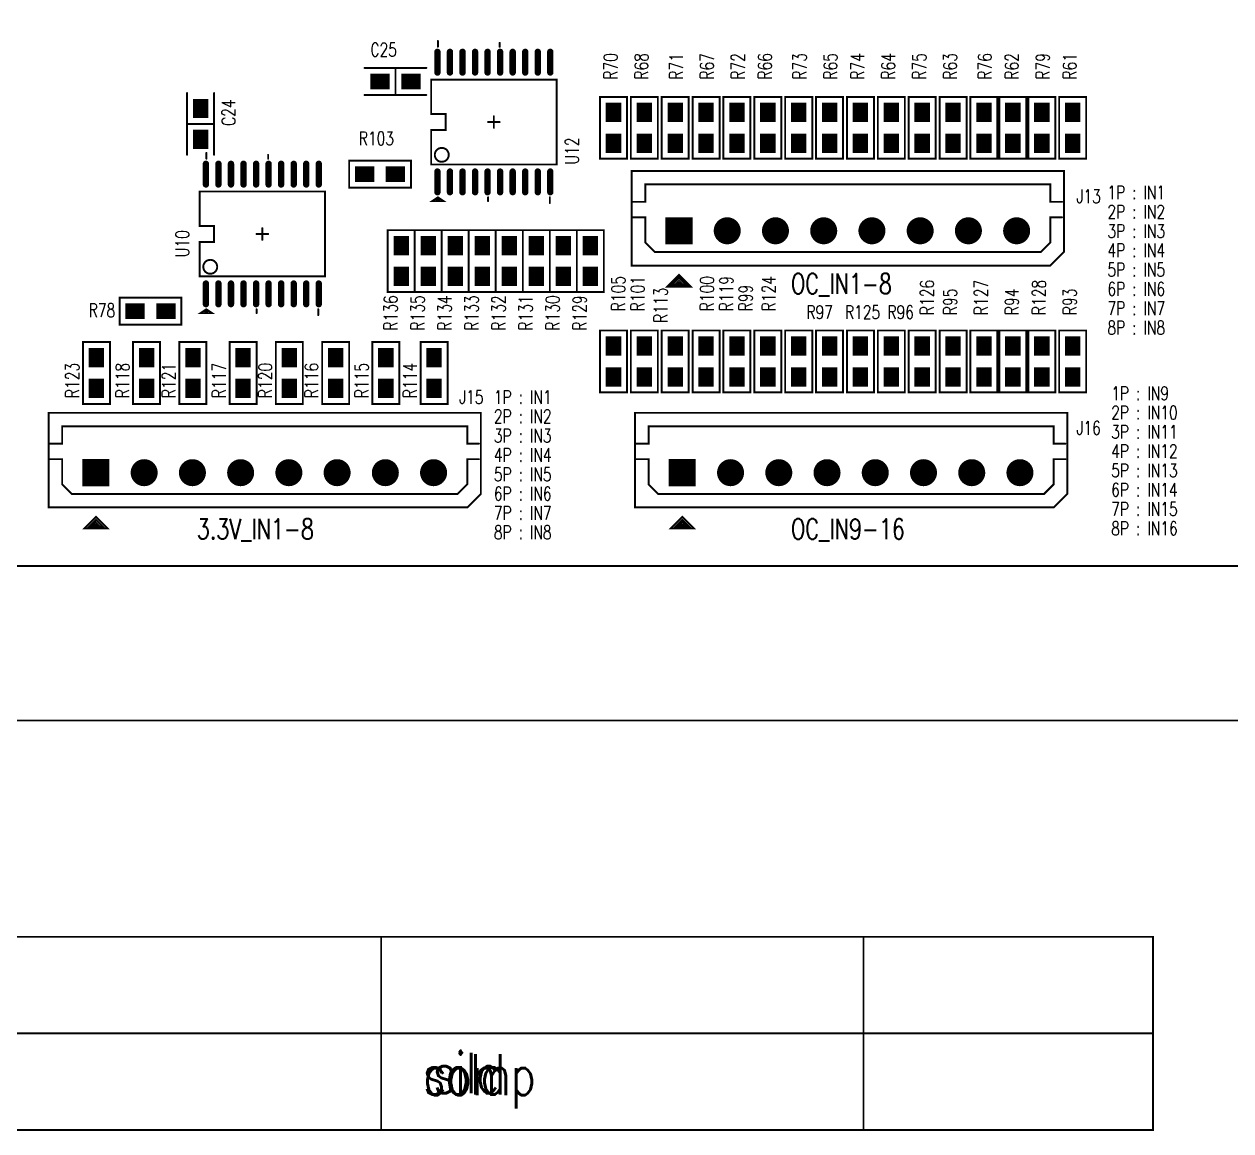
# Model space of a CAD drawing. Extents: x -22 to 239, y -29 to 162.
# Drawn here: x 41.3 to 103.8, y -29.3 to 28.1 of the extents above; entities that cross this region are included whole.
import ezdxf

# ---------------------------------------------------------------- set-up
doc = ezdxf.new("R2010")
doc.units = 0
for name, color, linetype in [('2D_LINE_00', 150, 'CONTINUOUS'), ('BOARD_OUTLINE_00', 255, 'CONTINUOUS'), ('DRIL_NPLTE_THRU_01', 5, 'CONTINUOUS'), ('DRIL_NPLTE_THRU_02', 106, 'CONTINUOUS'), ('DRIL_NPLTE_THRU_03', 96, 'CONTINUOUS'), ('DRIL_NPLTE_THRU_04', 34, 'CONTINUOUS'), ('DRIL_PLTE_THRU_01', 5, 'CONTINUOUS'), ('DRIL_PLTE_THRU_02', 106, 'CONTINUOUS'), ('DRIL_PLTE_THRU_03', 96, 'CONTINUOUS'), ('DRIL_PLTE_THRU_04', 34, 'CONTINUOUS'), ('DRIL_SYMBOL', 255, 'CONTINUOUS'), ('PADS_BOT', 43, 'CONTINUOUS'), ('PADS_INNER', 186, 'CONTINUOUS'), ('PADS_TOP', 186, 'CONTINUOUS'), ('PART_NAME_01', 3, 'CONTINUOUS'), ('PART_TOP_2DLINE_00', 150, 'CONTINUOUS'), ('PART_TOP_2DLINE_01', 150, 'CONTINUOUS'), ('TEXT_01', 130, 'CONTINUOUS'), ('TEXT_04', 34, 'CONTINUOUS'), ('TEXT_126', 255, 'CONTINUOUS')]:
    doc.layers.add(name, color=color, linetype=linetype)
doc.styles.add('W0$1', font='simplex', dxfattribs={"width": 0.75})
doc.styles.add('W0$15', font='simplex', dxfattribs={"width": 0.75})
doc.styles.add('W0$2', font='simplex', dxfattribs={"width": 0.75})

# ---------------------------------------------------------------- blocks, each defined once
blk = doc.blocks.new('BOARD_100')
at = {"layer": 'BOARD_OUTLINE_00', "const_width": 0.1}
blk.add_lwpolyline([(0, -1, -0.414214), (1, 0), (237, 0, -0.414214), (238, -1), (238, -149, -0.414214), (237, -150), (1, -150, -0.414214), (0, -149)], format="xyb", close=True, dxfattribs=at)
blk = doc.blocks.new('SMOOTH_0$1')
at = {"const_width": 0.05}
blk.add_lwpolyline([(-0.025, 0, 1), (0.025, 0, 1)], format="xyb", close=True, dxfattribs=at)
blk = doc.blocks.new('DRAWING_1')
at = {"layer": '2D_LINE_00', "const_width": 0.1}
blk.add_lwpolyline([(0, 0), (100, 0), (100, -10), (0, -10)], close=True, dxfattribs=at)
for points in [[(60, 0), (60, -10)], [(85, 0), (85, -10)], [(30, -5), (100, -5)]]:
    blk.add_lwpolyline(points, dxfattribs=at)
at = {"layer": '2D_LINE_00'}
for p in [(60, 0), (85, 0), (100, 0), (100, -5), (60, -10), (85, -10), (100, -10)]:
    blk.add_blockref('SMOOTH_0$1', p, dxfattribs=at)
at = {"layer": 'TEXT_01', "style": 'W0$2', "width": 0.75}
blk.add_text('comp', height=2.1, dxfattribs=at).set_placement((62.2, -8.2))
at = {"layer": 'TEXT_04', "style": 'W0$2', "width": 0.75}
blk.add_text('sold', height=2.1, dxfattribs=at).set_placement((62.182, -8.17))
at = {"layer": 'TEXT_126', "style": 'W0$2', "width": 0.75}
blk.add_text('silc', height=2.1, dxfattribs=at).set_placement((62.7, -8.1))
blk = doc.blocks.new('DRAWING_3')
at = {"layer": '2D_LINE_00', "const_width": 0.1}
blk.add_lwpolyline([(0.052, -1.226), (238.052, -1.226), (238.052, -9.226), (0.052, -9.226)], close=True, dxfattribs=at)
blk = doc.blocks.new('PART_BODY_TOP_17')
at = {"layer": 'PART_TOP_2DLINE_00', "const_width": 0.1}
for points in [[(-2.9, 3.9), (-2.9, 4.2)], [(0.3, 3.9), (0.3, 4.1)], [(-0.3, 0), (0.3, 0)], [(0, 0.3), (0, -0.3)], [(-3, -4), (-2.8, -4)], [(-0.3, -3.9), (-0.3, -4.1)], [(2.9, -3.9), (2.9, -4.2)]]:
    blk.add_lwpolyline(points, dxfattribs=at)
for points in [[(-3.25, 2.2), (-3.25, 0.4125), (-2.5, 0.4125), (-2.5, -0.4125), (-3.25, -0.4125), (-3.25, -2.2), (3.25, -2.2), (3.25, 2.2)], [(-2.9, -3.9), (-3.2, -4.1), (-2.6, -4.1)]]:
    blk.add_lwpolyline(points, close=True, dxfattribs=at)
blk.add_lwpolyline([(-3.0606, -1.7, 1), (-2.3394, -1.7, 1)], format="xyb", close=True, dxfattribs=at)
at = {"layer": 'PART_TOP_2DLINE_00'}
for p in [(-2.9, 4.2), (-2.9, 3.9), (0.3, 4.1), (0.3, 3.9), (-3.25, 2.2), (3.25, 2.2), (-3.25, 0.4125), (-2.5, 0.4125), (-0.3, 0), (0, 0.3), (0.3, 0), (-3.25, -0.4125), (-2.5, -0.4125), (0, -0.3), (-3.25, -2.2), (3.25, -2.2), (-3.2, -4.1), (-3, -4), (-2.9, -3.9), (-2.8, -4), (-2.6, -4.1), (-0.3, -3.9), (-0.3, -4.1), (2.9, -3.9), (2.9, -4.2)]:
    blk.add_blockref('SMOOTH_0$1', p, dxfattribs=at)
blk = doc.blocks.new('DRIL_HOLE_0')
blk.add_lwpolyline([(0, 0, 1), (0, 0, 1)], format="xyb", close=True)
blk = doc.blocks.new('PAD_1')
blk.add_lwpolyline([(0, 0, 1), (0, 0, 1)], format="xyb", close=True)
blk = doc.blocks.new('PAD_8')
at = {"const_width": 0.165}
blk.add_lwpolyline([(-0.535, -0.0825), (0.535, -0.0825, 1), (0.535, 0.0825), (-0.535, 0.0825, 1)], format="xyb", close=True, dxfattribs=at)
blk = doc.blocks.new('STK_TOP_42')
at = {"layer": 'DRIL_NPLTE_THRU_01'}
blk.add_blockref('DRIL_HOLE_0', (0, 0), dxfattribs=at)
at = {"layer": 'DRIL_NPLTE_THRU_02'}
blk.add_blockref('DRIL_HOLE_0', (0, 0), dxfattribs=at)
at = {"layer": 'DRIL_NPLTE_THRU_03'}
blk.add_blockref('DRIL_HOLE_0', (0, 0), dxfattribs=at)
at = {"layer": 'DRIL_NPLTE_THRU_04'}
blk.add_blockref('DRIL_HOLE_0', (0, 0), dxfattribs=at)
at = {"layer": 'PADS_BOT'}
blk.add_blockref('PAD_1', (0, 0), dxfattribs=at)
at = {"layer": 'PADS_INNER'}
blk.add_blockref('PAD_1', (0, 0), dxfattribs=at)
at = {"layer": 'PADS_TOP', "rotation": 90}
blk.add_blockref('PAD_8', (0, 0), dxfattribs=at)
blk = doc.blocks.new('SYM_TOP_20')
for name, p in [('PART_BODY_TOP_17', (0, 0)), ('STK_TOP_42', (-2.925, 3.1)), ('STK_TOP_42', (-2.275, 3.1)), ('STK_TOP_42', (-1.625, 3.1)), ('STK_TOP_42', (-0.975, 3.1)), ('STK_TOP_42', (-0.325, 3.1)), ('STK_TOP_42', (0.325, 3.1)), ('STK_TOP_42', (0.975, 3.1)), ('STK_TOP_42', (1.625, 3.1)), ('STK_TOP_42', (2.275, 3.1)), ('STK_TOP_42', (2.925, 3.1)), ('STK_TOP_42', (-2.925, -3.1)), ('STK_TOP_42', (-2.275, -3.1)), ('STK_TOP_42', (-1.625, -3.1)), ('STK_TOP_42', (-0.975, -3.1)), ('STK_TOP_42', (-0.325, -3.1)), ('STK_TOP_42', (0.325, -3.1)), ('STK_TOP_42', (0.975, -3.1)), ('STK_TOP_42', (1.625, -3.1)), ('STK_TOP_42', (2.275, -3.1)), ('STK_TOP_42', (2.925, -3.1))]:
    blk.add_blockref(name, p)
blk = doc.blocks.new('PART_TOP_18')
blk.add_blockref('SYM_TOP_20', (0, 0))
at = {"layer": 'PART_NAME_01', "style": 'W0$1', "width": 0.75}
blk.add_text('U10', height=0.7, rotation=90, dxfattribs=at).set_placement((-3.8, -1.2))
blk = doc.blocks.new('PART_BODY_TOP_31')
at = {"layer": 'PART_TOP_2DLINE_00', "const_width": 0.1}
for points in [[(8.75, 2.29), (9.35, 2.89), (8.15, 2.89), (8.75, 2.29)], [(11.2, -0.7), (10.5, -0.7), (10.5, 0.6), (10, 1.1), (-10, 1.1), (-10.5, 0.6), (-10.5, -0.7), (-11.1, -0.7)], [(11.2, -1.5), (10.5, -1.5), (10.5, -2.4), (-10.5, -2.4), (-10.5, -1.5), (-11.1, -1.5)]]:
    blk.add_lwpolyline(points, dxfattribs=at)
blk.add_lwpolyline([(11.2, -3.1), (11.2, 1.8), (-10.5, 1.8), (-11.2, 1.1), (-11.2, -3.1)], close=True, dxfattribs=at)
at = {"layer": 'PART_TOP_2DLINE_01', "const_width": 0.1}
for points in [[(8.75, 2.44), (9.1, 2.79), (8.4, 2.79), (8.75, 2.44)], [(8.75, 2.59), (8.85, 2.69), (8.65, 2.69), (8.75, 2.59)]]:
    blk.add_lwpolyline(points, dxfattribs=at)
at = {"layer": 'PART_TOP_2DLINE_00'}
for p in [(8.15, 2.89), (9.35, 2.89), (8.75, 2.29), (8.75, 2.29), (-10.5, 1.8), (11.2, 1.8), (-11.2, 1.1), (-10.5, 0.6), (-10, 1.1), (10, 1.1), (10.5, 0.6), (-11.1, -0.7), (-10.5, -0.7), (10.5, -0.7), (11.2, -0.7), (-11.1, -1.5), (-10.5, -1.5), (10.5, -1.5), (11.2, -1.5), (-10.5, -2.4), (10.5, -2.4), (-11.2, -3.1), (11.2, -3.1)]:
    blk.add_blockref('SMOOTH_0$1', p, dxfattribs=at)
at = {"layer": 'PART_TOP_2DLINE_01'}
for p in [(8.4, 2.79), (8.65, 2.69), (8.75, 2.59), (8.75, 2.59), (8.85, 2.69), (9.1, 2.79), (8.75, 2.44), (8.75, 2.44)]:
    blk.add_blockref('SMOOTH_0$1', p, dxfattribs=at)
blk = doc.blocks.new('DRIL_SYMBOL_0$9')
at = {"layer": 'DRIL_SYMBOL', "const_width": 0.0508}
for points in [[(-0.254, 0), (0.254, 0)], [(0, -0.254), (0, 0.254)]]:
    blk.add_lwpolyline(points, dxfattribs=at)
blk = doc.blocks.new('DRIL_HOLE_0$9')
at = {"const_width": 0.45}
blk.add_lwpolyline([(-0.225, 0, 1), (0.225, 0, 1)], format="xyb", close=True, dxfattribs=at)
blk.add_blockref('DRIL_SYMBOL_0$9', (0, 0))
blk = doc.blocks.new('PAD_19')
at = {"const_width": 0.7}
blk.add_lwpolyline([(0, -0.35, 1), (0, 0.35, 1)], format="xyb", close=True, dxfattribs=at)
blk = doc.blocks.new('PAD_20')
at = {"const_width": 1.4}
blk.add_lwpolyline([(-0.7, 0), (0.7, 0)], dxfattribs=at)
blk = doc.blocks.new('STK_TOP_132')
at = {"layer": 'DRIL_PLTE_THRU_01'}
blk.add_blockref('DRIL_HOLE_0$9', (0, 0), dxfattribs=at)
at = {"layer": 'DRIL_PLTE_THRU_02'}
blk.add_blockref('DRIL_HOLE_0$9', (0, 0), dxfattribs=at)
at = {"layer": 'DRIL_PLTE_THRU_03'}
blk.add_blockref('DRIL_HOLE_0$9', (0, 0), dxfattribs=at)
at = {"layer": 'DRIL_PLTE_THRU_04'}
blk.add_blockref('DRIL_HOLE_0$9', (0, 0), dxfattribs=at)
at = {"layer": 'PADS_BOT'}
blk.add_blockref('PAD_20', (0, 0), dxfattribs=at)
at = {"layer": 'PADS_INNER'}
blk.add_blockref('PAD_19', (0, 0), dxfattribs=at)
at = {"layer": 'PADS_TOP'}
blk.add_blockref('PAD_20', (0, 0), dxfattribs=at)
blk = doc.blocks.new('STK_TOP_131')
at = {"layer": 'DRIL_PLTE_THRU_01'}
blk.add_blockref('DRIL_HOLE_0$9', (0, 0), dxfattribs=at)
at = {"layer": 'DRIL_PLTE_THRU_02'}
blk.add_blockref('DRIL_HOLE_0$9', (0, 0), dxfattribs=at)
at = {"layer": 'DRIL_PLTE_THRU_03'}
blk.add_blockref('DRIL_HOLE_0$9', (0, 0), dxfattribs=at)
at = {"layer": 'DRIL_PLTE_THRU_04'}
blk.add_blockref('DRIL_HOLE_0$9', (0, 0), dxfattribs=at)
at = {"layer": 'PADS_BOT'}
blk.add_blockref('PAD_19', (0, 0), dxfattribs=at)
at = {"layer": 'PADS_INNER'}
blk.add_blockref('PAD_19', (0, 0), dxfattribs=at)
at = {"layer": 'PADS_TOP'}
blk.add_blockref('PAD_19', (0, 0), dxfattribs=at)
blk = doc.blocks.new('SYM_TOP_34')
for name, p in [('PART_BODY_TOP_31', (0, 0)), ('STK_TOP_131', (-8.75, 0)), ('STK_TOP_131', (-6.25, 0)), ('STK_TOP_131', (-3.75, 0)), ('STK_TOP_131', (-1.25, 0)), ('STK_TOP_131', (1.25, 0)), ('STK_TOP_131', (3.75, 0)), ('STK_TOP_131', (6.25, 0)), ('STK_TOP_132', (8.75, 0))]:
    blk.add_blockref(name, p)
blk = doc.blocks.new('PART_TOP_36')
blk.add_blockref('SYM_TOP_34', (0, 0))
at = {"layer": 'PART_NAME_01', "style": 'W0$1', "width": 0.75}
blk.add_text('J13', height=0.7, rotation=180, dxfattribs=at).set_placement((-11.854, -1.434))
blk = doc.blocks.new('PART_TOP_38')
blk.add_blockref('SYM_TOP_34', (0, 0))
at = {"layer": 'PART_NAME_01', "style": 'W0$1', "width": 0.75}
blk.add_text('J15', height=0.7, rotation=180, dxfattribs=at).set_placement((-10.075, -3.564))
blk = doc.blocks.new('PART_TOP_39')
blk.add_blockref('SYM_TOP_34', (0, 0))
at = {"layer": 'PART_NAME_01', "style": 'W0$1', "width": 0.75}
blk.add_text('J16', height=0.7, rotation=180, dxfattribs=at).set_placement((-11.682, -1.964))
blk = doc.blocks.new('PART_BODY_TOP_36')
at = {"layer": 'PART_TOP_2DLINE_00', "const_width": 0.1}
for points in [[(-1.599946, 0.700024), (1.599946, 0.700024)], [(0, 0.700024), (0, -0.700024)], [(-1.599946, -0.700024), (1.599946, -0.700024)]]:
    blk.add_lwpolyline(points, dxfattribs=at)
at = {"layer": 'PART_TOP_2DLINE_00'}
for p in [(-1.599946, 0.700024), (0, 0.700024), (1.599946, 0.700024), (-1.599946, -0.700024), (0, -0.700024), (1.599946, -0.700024)]:
    blk.add_blockref('SMOOTH_0$1', p, dxfattribs=at)
blk = doc.blocks.new('PAD_25')
at = {"const_width": 0.8}
blk.add_lwpolyline([(-0.5, 0), (0.5, 0)], dxfattribs=at)
blk = doc.blocks.new('STK_TOP_43')
at = {"layer": 'DRIL_NPLTE_THRU_01'}
blk.add_blockref('DRIL_HOLE_0', (0, 0), dxfattribs=at)
at = {"layer": 'DRIL_NPLTE_THRU_02'}
blk.add_blockref('DRIL_HOLE_0', (0, 0), dxfattribs=at)
at = {"layer": 'DRIL_NPLTE_THRU_03'}
blk.add_blockref('DRIL_HOLE_0', (0, 0), dxfattribs=at)
at = {"layer": 'DRIL_NPLTE_THRU_04'}
blk.add_blockref('DRIL_HOLE_0', (0, 0), dxfattribs=at)
at = {"layer": 'PADS_BOT'}
blk.add_blockref('PAD_1', (0, 0), dxfattribs=at)
at = {"layer": 'PADS_INNER'}
blk.add_blockref('PAD_1', (0, 0), dxfattribs=at)
at = {"layer": 'PADS_TOP'}
blk.add_blockref('PAD_25', (0, 0), dxfattribs=at)
blk = doc.blocks.new('SYM_TOP_39')
for name, p in [('PART_BODY_TOP_36', (0, 0)), ('STK_TOP_43', (-0.8001, 0)), ('STK_TOP_43', (0.8001, 0))]:
    blk.add_blockref(name, p)
blk = doc.blocks.new('PART_TOP_66')
blk.add_blockref('SYM_TOP_39', (0, 0))
at = {"layer": 'PART_NAME_01', "style": 'W0$1', "width": 0.75}
blk.add_text('C24', height=0.7, rotation=180, dxfattribs=at).set_placement((0.1, 1.8))
blk = doc.blocks.new('PART_TOP_67')
blk.add_blockref('SYM_TOP_39', (0, 0))
at = {"layer": 'PART_NAME_01', "style": 'W0$1', "width": 0.75}
blk.add_text('C25', height=0.7, dxfattribs=at).set_placement((-1.3, 1.3))
blk = doc.blocks.new('PART_BODY_TOP_45')
at = {"layer": 'PART_TOP_2DLINE_00', "const_width": 0.1}
blk.add_lwpolyline([(-1.599946, 0.700024), (1.599946, 0.700024), (1.599946, -0.700024), (-1.599946, -0.700024), (-1.599946, 0.700024)], dxfattribs=at)
at = {"layer": 'PART_TOP_2DLINE_00'}
for p in [(-1.599946, 0.700024), (-1.599946, 0.700024), (1.599946, 0.700024), (-1.599946, -0.700024), (1.599946, -0.700024)]:
    blk.add_blockref('SMOOTH_0$1', p, dxfattribs=at)
blk = doc.blocks.new('SYM_TOP_48')
for name, p in [('PART_BODY_TOP_45', (0, 0)), ('STK_TOP_43', (-0.8001, 0)), ('STK_TOP_43', (0.8001, 0))]:
    blk.add_blockref(name, p)
blk = doc.blocks.new('PART_TOP_166')
blk.add_blockref('SYM_TOP_48', (0, 0))
at = {"layer": 'PART_NAME_01', "style": 'W0$1', "width": 0.75}
blk.add_text('R100', height=0.7, rotation=180, dxfattribs=at).set_placement((-2.6, 0.4))
blk = doc.blocks.new('PART_TOP_167')
blk.add_blockref('SYM_TOP_48', (0, 0))
at = {"layer": 'PART_NAME_01', "style": 'W0$1', "width": 0.75}
blk.add_text('R101', height=0.7, rotation=180, dxfattribs=at).set_placement((-2.6, 0))
blk = doc.blocks.new('PART_TOP_169')
blk.add_blockref('SYM_TOP_48', (0, 0))
at = {"layer": 'PART_NAME_01', "style": 'W0$1', "width": 0.75}
blk.add_text('R103', height=0.7, dxfattribs=at).set_placement((-1.1, 1.5))
blk = doc.blocks.new('PART_TOP_171')
blk.add_blockref('SYM_TOP_48', (0, 0))
at = {"layer": 'PART_NAME_01', "style": 'W0$1', "width": 0.75}
blk.add_text('R105', height=0.7, dxfattribs=at).set_placement((2.6, -0.6))
blk = doc.blocks.new('PART_TOP_180')
blk.add_blockref('SYM_TOP_48', (0, 0))
at = {"layer": 'PART_NAME_01', "style": 'W0$1', "width": 0.75}
blk.add_text('R113', height=0.7, dxfattribs=at).set_placement((2, 0.4))
blk = doc.blocks.new('PART_TOP_181')
blk.add_blockref('SYM_TOP_48', (0, 0))
at = {"layer": 'PART_NAME_01', "style": 'W0$1', "width": 0.75}
blk.add_text('R114', height=0.7, dxfattribs=at).set_placement((-1.3, 0.9))
blk = doc.blocks.new('PART_TOP_182')
blk.add_blockref('SYM_TOP_48', (0, 0))
at = {"layer": 'PART_NAME_01', "style": 'W0$1', "width": 0.75}
blk.add_text('R115', height=0.7, dxfattribs=at).set_placement((-1.3, 0.9))
blk = doc.blocks.new('PART_TOP_183')
blk.add_blockref('SYM_TOP_48', (0, 0))
at = {"layer": 'PART_NAME_01', "style": 'W0$1', "width": 0.75}
blk.add_text('R116', height=0.7, dxfattribs=at).set_placement((-1.3, 0.9))
blk = doc.blocks.new('PART_TOP_184')
blk.add_blockref('SYM_TOP_48', (0, 0))
at = {"layer": 'PART_NAME_01', "style": 'W0$1', "width": 0.75}
blk.add_text('R117', height=0.7, dxfattribs=at).set_placement((-1.3, 0.9))
blk = doc.blocks.new('PART_TOP_185')
blk.add_blockref('SYM_TOP_48', (0, 0))
at = {"layer": 'PART_NAME_01', "style": 'W0$1', "width": 0.75}
blk.add_text('R118', height=0.7, dxfattribs=at).set_placement((-1.3, 0.9))
blk = doc.blocks.new('PART_TOP_186')
blk.add_blockref('SYM_TOP_48', (0, 0))
at = {"layer": 'PART_NAME_01', "style": 'W0$1', "width": 0.75}
blk.add_text('R119', height=0.7, dxfattribs=at).set_placement((2.6, 0.2))
blk = doc.blocks.new('PART_TOP_188')
blk.add_blockref('SYM_TOP_48', (0, 0))
at = {"layer": 'PART_NAME_01', "style": 'W0$1', "width": 0.75}
blk.add_text('R120', height=0.7, dxfattribs=at).set_placement((-1.3, 0.9))
blk = doc.blocks.new('PART_TOP_189')
blk.add_blockref('SYM_TOP_48', (0, 0))
at = {"layer": 'PART_NAME_01', "style": 'W0$1', "width": 0.75}
blk.add_text('R121', height=0.7, dxfattribs=at).set_placement((-1.3, 0.9))
blk = doc.blocks.new('PART_TOP_191')
blk.add_blockref('SYM_TOP_48', (0, 0))
at = {"layer": 'PART_NAME_01', "style": 'W0$1', "width": 0.75}
blk.add_text('R123', height=0.7, dxfattribs=at).set_placement((-1.3, 0.9))
blk = doc.blocks.new('PART_TOP_192')
blk.add_blockref('SYM_TOP_48', (0, 0))
at = {"layer": 'PART_NAME_01', "style": 'W0$1', "width": 0.75}
blk.add_text('R124', height=0.7, dxfattribs=at).set_placement((2.6, 1.2))
blk = doc.blocks.new('PART_TOP_193')
blk.add_blockref('SYM_TOP_48', (0, 0))
at = {"layer": 'PART_NAME_01', "style": 'W0$1', "width": 0.75}
blk.add_text('R125', height=0.7, rotation=270, dxfattribs=at).set_placement((2.2, 0.8))
blk = doc.blocks.new('PART_TOP_194')
blk.add_blockref('SYM_TOP_48', (0, 0))
at = {"layer": 'PART_NAME_01', "style": 'W0$1', "width": 0.75}
blk.add_text('R126', height=0.7, dxfattribs=at).set_placement((2.4, -0.6))
blk = doc.blocks.new('PART_TOP_195')
blk.add_blockref('SYM_TOP_48', (0, 0))
at = {"layer": 'PART_NAME_01', "style": 'W0$1', "width": 0.75}
blk.add_text('R127', height=0.7, dxfattribs=at).set_placement((2.4, -0.2))
blk = doc.blocks.new('PART_TOP_196')
blk.add_blockref('SYM_TOP_48', (0, 0))
at = {"layer": 'PART_NAME_01', "style": 'W0$1', "width": 0.75}
blk.add_text('R128', height=0.7, dxfattribs=at).set_placement((2.4, -0.2))
blk = doc.blocks.new('PART_TOP_197')
blk.add_blockref('SYM_TOP_48', (0, 0))
at = {"layer": 'PART_NAME_01', "style": 'W0$1', "width": 0.75}
blk.add_text('R129', height=0.7, rotation=180, dxfattribs=at).set_placement((3.6, -0.2))
blk = doc.blocks.new('PART_TOP_199')
blk.add_blockref('SYM_TOP_48', (0, 0))
at = {"layer": 'PART_NAME_01', "style": 'W0$1', "width": 0.75}
blk.add_text('R130', height=0.7, rotation=180, dxfattribs=at).set_placement((3.6, -0.2))
blk = doc.blocks.new('PART_TOP_200')
blk.add_blockref('SYM_TOP_48', (0, 0))
at = {"layer": 'PART_NAME_01', "style": 'W0$1', "width": 0.75}
blk.add_text('R131', height=0.7, rotation=180, dxfattribs=at).set_placement((3.6, -0.2))
blk = doc.blocks.new('PART_TOP_201')
blk.add_blockref('SYM_TOP_48', (0, 0))
at = {"layer": 'PART_NAME_01', "style": 'W0$1', "width": 0.75}
blk.add_text('R132', height=0.7, rotation=180, dxfattribs=at).set_placement((3.6, -0.2))
blk = doc.blocks.new('PART_TOP_202')
blk.add_blockref('SYM_TOP_48', (0, 0))
at = {"layer": 'PART_NAME_01', "style": 'W0$1', "width": 0.75}
blk.add_text('R133', height=0.7, rotation=180, dxfattribs=at).set_placement((3.6, -0.2))
blk = doc.blocks.new('PART_TOP_203')
blk.add_blockref('SYM_TOP_48', (0, 0))
at = {"layer": 'PART_NAME_01', "style": 'W0$1', "width": 0.75}
blk.add_text('R134', height=0.7, rotation=180, dxfattribs=at).set_placement((3.6, -0.2))
blk = doc.blocks.new('PART_TOP_204')
blk.add_blockref('SYM_TOP_48', (0, 0))
at = {"layer": 'PART_NAME_01', "style": 'W0$1', "width": 0.75}
blk.add_text('R135', height=0.7, rotation=180, dxfattribs=at).set_placement((3.6, -0.2))
blk = doc.blocks.new('PART_TOP_205')
blk.add_blockref('SYM_TOP_48', (0, 0))
at = {"layer": 'PART_NAME_01', "style": 'W0$1', "width": 0.75}
blk.add_text('R136', height=0.7, rotation=180, dxfattribs=at).set_placement((3.6, -0.2))
blk = doc.blocks.new('PART_TOP_435')
blk.add_blockref('SYM_TOP_48', (0, 0))
at = {"layer": 'PART_NAME_01', "style": 'W0$1', "width": 0.75}
blk.add_text('R61', height=0.7, rotation=180, dxfattribs=at).set_placement((-2.5, 0.2))
blk = doc.blocks.new('PART_TOP_436')
blk.add_blockref('SYM_TOP_48', (0, 0))
at = {"layer": 'PART_NAME_01', "style": 'W0$1', "width": 0.75}
blk.add_text('R62', height=0.7, rotation=180, dxfattribs=at).set_placement((-2.5, 0.3))
blk = doc.blocks.new('PART_TOP_437')
blk.add_blockref('SYM_TOP_48', (0, 0))
at = {"layer": 'PART_NAME_01', "style": 'W0$1', "width": 0.75}
blk.add_text('R63', height=0.7, rotation=180, dxfattribs=at).set_placement((-2.5, 0.2))
blk = doc.blocks.new('PART_TOP_438')
blk.add_blockref('SYM_TOP_48', (0, 0))
at = {"layer": 'PART_NAME_01', "style": 'W0$1', "width": 0.75}
blk.add_text('R64', height=0.7, rotation=180, dxfattribs=at).set_placement((-2.5, 0.2))
blk = doc.blocks.new('PART_TOP_439')
blk.add_blockref('SYM_TOP_48', (0, 0))
at = {"layer": 'PART_NAME_01', "style": 'W0$1', "width": 0.75}
blk.add_text('R65', height=0.7, rotation=180, dxfattribs=at).set_placement((-2.5, 0.4))
blk = doc.blocks.new('PART_TOP_440')
blk.add_blockref('SYM_TOP_48', (0, 0))
at = {"layer": 'PART_NAME_01', "style": 'W0$1', "width": 0.75}
blk.add_text('R66', height=0.7, rotation=180, dxfattribs=at).set_placement((-2.5, 0.2))
blk = doc.blocks.new('PART_TOP_441')
blk.add_blockref('SYM_TOP_48', (0, 0))
at = {"layer": 'PART_NAME_01', "style": 'W0$1', "width": 0.75}
blk.add_text('R67', height=0.7, rotation=180, dxfattribs=at).set_placement((-2.5, 0.4))
blk = doc.blocks.new('PART_TOP_442')
blk.add_blockref('SYM_TOP_48', (0, 0))
at = {"layer": 'PART_NAME_01', "style": 'W0$1', "width": 0.75}
blk.add_text('R68', height=0.7, rotation=180, dxfattribs=at).set_placement((-2.5, 0.2))
blk = doc.blocks.new('PART_TOP_445')
blk.add_blockref('SYM_TOP_48', (0, 0))
at = {"layer": 'PART_NAME_01', "style": 'W0$1', "width": 0.75}
blk.add_text('R70', height=0.7, dxfattribs=at).set_placement((2.5, -0.2))
blk = doc.blocks.new('PART_TOP_446')
blk.add_blockref('SYM_TOP_48', (0, 0))
at = {"layer": 'PART_NAME_01', "style": 'W0$1', "width": 0.75}
blk.add_text('R71', height=0.7, dxfattribs=at).set_placement((2.5, -0.4))
blk = doc.blocks.new('PART_TOP_447')
blk.add_blockref('SYM_TOP_48', (0, 0))
at = {"layer": 'PART_NAME_01', "style": 'W0$1', "width": 0.75}
blk.add_text('R72', height=0.7, dxfattribs=at).set_placement((2.5, -0.4))
blk = doc.blocks.new('PART_TOP_448')
blk.add_blockref('SYM_TOP_48', (0, 0))
at = {"layer": 'PART_NAME_01', "style": 'W0$1', "width": 0.75}
blk.add_text('R73', height=0.7, dxfattribs=at).set_placement((2.5, -0.4))
blk = doc.blocks.new('PART_TOP_449')
blk.add_blockref('SYM_TOP_48', (0, 0))
at = {"layer": 'PART_NAME_01', "style": 'W0$1', "width": 0.75}
blk.add_text('R74', height=0.7, dxfattribs=at).set_placement((2.5, -0.2))
blk = doc.blocks.new('PART_TOP_450')
blk.add_blockref('SYM_TOP_48', (0, 0))
at = {"layer": 'PART_NAME_01', "style": 'W0$1', "width": 0.75}
blk.add_text('R75', height=0.7, dxfattribs=at).set_placement((2.5, -0.2))
blk = doc.blocks.new('PART_TOP_451')
blk.add_blockref('SYM_TOP_48', (0, 0))
at = {"layer": 'PART_NAME_01', "style": 'W0$1', "width": 0.75}
blk.add_text('R76', height=0.7, dxfattribs=at).set_placement((2.5, -0.4))
blk = doc.blocks.new('PART_TOP_453')
blk.add_blockref('SYM_TOP_48', (0, 0))
at = {"layer": 'PART_NAME_01', "style": 'W0$1', "width": 0.75}
blk.add_text('R78', height=0.7, dxfattribs=at).set_placement((-3.2, -0.3))
blk = doc.blocks.new('PART_TOP_454')
blk.add_blockref('SYM_TOP_48', (0, 0))
at = {"layer": 'PART_NAME_01', "style": 'W0$1', "width": 0.75}
blk.add_text('R79', height=0.7, dxfattribs=at).set_placement((2.5, -0.4))
blk = doc.blocks.new('PART_TOP_470')
blk.add_blockref('SYM_TOP_48', (0, 0))
at = {"layer": 'PART_NAME_01', "style": 'W0$1', "width": 0.75}
blk.add_text('R93', height=0.7, rotation=180, dxfattribs=at).set_placement((-2.4, 0.2))
blk = doc.blocks.new('PART_TOP_471')
blk.add_blockref('SYM_TOP_48', (0, 0))
at = {"layer": 'PART_NAME_01', "style": 'W0$1', "width": 0.75}
blk.add_text('R94', height=0.7, rotation=180, dxfattribs=at).set_placement((-2.4, 0.3))
blk = doc.blocks.new('PART_TOP_472')
blk.add_blockref('SYM_TOP_48', (0, 0))
at = {"layer": 'PART_NAME_01', "style": 'W0$1', "width": 0.75}
blk.add_text('R95', height=0.7, rotation=180, dxfattribs=at).set_placement((-2.4, 0.2))
blk = doc.blocks.new('PART_TOP_473')
blk.add_blockref('SYM_TOP_48', (0, 0))
at = {"layer": 'PART_NAME_01', "style": 'W0$1', "width": 0.75}
blk.add_text('R96', height=0.7, rotation=90, dxfattribs=at).set_placement((-2.2, -0.2))
blk = doc.blocks.new('PART_TOP_474')
blk.add_blockref('SYM_TOP_48', (0, 0))
at = {"layer": 'PART_NAME_01', "style": 'W0$1', "width": 0.75}
blk.add_text('R97', height=0.7, rotation=90, dxfattribs=at).set_placement((-2.2, -1.2))
blk = doc.blocks.new('PART_TOP_476')
blk.add_blockref('SYM_TOP_48', (0, 0))
at = {"layer": 'PART_NAME_01', "style": 'W0$1', "width": 0.75}
blk.add_text('R99', height=0.7, rotation=180, dxfattribs=at).set_placement((-2.6, -0.8))
blk = doc.blocks.new('PART_TOP_550')
blk.add_blockref('SYM_TOP_20', (0, 0))
at = {"layer": 'PART_NAME_01', "style": 'W0$1', "width": 0.75}
blk.add_text('U12', height=0.7, rotation=90, dxfattribs=at).set_placement((4.4, -2.2))

msp = doc.modelspace()

# ---------------------------------------------------------------- block references
for name, p in [('BOARD_100', (0, 150)), ('PART_TOP_67', (60.5, 25.1)), ('PART_TOP_550', (65.6, 23)), ('PART_TOP_169', (59.7, 20.3)), ('PART_TOP_18', (53.6, 17.2)), ('PART_TOP_453', (47.8, 13.2)), ('DRAWING_3', (-0.052, 1.226)), ('DRAWING_1', (-0.24, -19.208))]:
    msp.add_blockref(name, p)
for name, p, rotation in [('PART_TOP_445', (71.8, 22.7), 90), ('PART_TOP_442', (73.4, 22.7), 270), ('PART_TOP_446', (75, 22.7), 90), ('PART_TOP_441', (76.6, 22.7), 270), ('PART_TOP_447', (78.2, 22.7), 90), ('PART_TOP_440', (79.8, 22.7), 270), ('PART_TOP_448', (81.4, 22.7), 90), ('PART_TOP_439', (83, 22.7), 270), ('PART_TOP_449', (84.6, 22.7), 90), ('PART_TOP_438', (86.2, 22.7), 270), ('PART_TOP_450', (87.8, 22.7), 90), ('PART_TOP_437', (89.4, 22.7), 270), ('PART_TOP_451', (91, 22.7), 90), ('PART_TOP_436', (92.5, 22.7), 270), ('PART_TOP_454', (94, 22.7), 90), ('PART_TOP_435', (95.6, 22.7), 270), ('PART_TOP_66', (50.4, 22.9), 270), ('PART_TOP_36', (83.946, 17.366), 180), ('PART_TOP_205', (60.8, 15.8), 270), ('PART_TOP_204', (62.2, 15.8), 270), ('PART_TOP_203', (63.6, 15.8), 270), ('PART_TOP_202', (65, 15.8), 270), ('PART_TOP_201', (66.4, 15.8), 270), ('PART_TOP_200', (67.8, 15.8), 270), ('PART_TOP_199', (69.2, 15.8), 270), ('PART_TOP_197', (70.6, 15.8), 270), ('PART_TOP_171', (71.8, 10.6), 90), ('PART_TOP_167', (73.4, 10.6), 270), ('PART_TOP_166', (76.6, 10.6), 270), ('PART_TOP_186', (78.2, 10.6), 90), ('PART_TOP_476', (79.8, 10.6), 270), ('PART_TOP_192', (81.4, 10.6), 90), ('PART_TOP_194', (87.8, 10.6), 90), ('PART_TOP_195', (91, 10.6), 90), ('PART_TOP_196', (94, 10.6), 90), ('PART_TOP_180', (75, 10.6), 90), ('PART_TOP_472', (89.4, 10.6), 270), ('PART_TOP_471', (92.5, 10.6), 270), ('PART_TOP_470', (95.6, 10.6), 270), ('PART_TOP_474', (83, 10.6), 270), ('PART_TOP_193', (84.6, 10.6), 90), ('PART_TOP_473', (86.2, 10.6), 270), ('PART_TOP_191', (45, 10), 90), ('PART_TOP_185', (47.6, 10), 90), ('PART_TOP_189', (50, 10), 90), ('PART_TOP_184', (52.6, 10), 90), ('PART_TOP_188', (55, 10), 90), ('PART_TOP_183', (57.4, 10), 90), ('PART_TOP_182', (60, 10), 90), ('PART_TOP_181', (62.5, 10), 90), ('PART_TOP_38', (53.725, 4.836), 180), ('PART_TOP_39', (84.118, 4.836), 180)]:
    msp.add_blockref(name, p, dxfattribs=dict(rotation=rotation))

# ---------------------------------------------------------------- texts
at = {"layer": 'TEXT_126', "width": 0.75}
for s, height, style, p in [('1P : IN1', 0.7, 'W0$1', (97.4, 19)), ('2P : IN2', 0.7, 'W0$1', (97.4, 18)), ('3P : IN3', 0.7, 'W0$1', (97.4, 17)), ('4P : IN4', 0.7, 'W0$1', (97.4, 16)), ('5P : IN5', 0.7, 'W0$1', (97.4, 15)), ('OC_IN1-8', 1.05, 'W0$15', (81, 14.1)), ('6P : IN6', 0.7, 'W0$1', (97.4, 14)), ('7P : IN7', 0.7, 'W0$1', (97.4, 13)), ('8P : IN8', 0.7, 'W0$1', (97.4, 12)), ('1P : IN1', 0.7, 'W0$1', (65.6, 8.4)), ('1P : IN9', 0.7, 'W0$1', (97.6, 8.6)), ('2P : IN10', 0.7, 'W0$1', (97.6, 7.6)), ('2P : IN2', 0.7, 'W0$1', (65.6, 7.4)), ('3P : IN3', 0.7, 'W0$1', (65.6, 6.4)), ('3P : IN11', 0.7, 'W0$1', (97.6, 6.6)), ('4P : IN12', 0.7, 'W0$1', (97.6, 5.6)), ('4P : IN4', 0.7, 'W0$1', (65.6, 5.4)), ('5P : IN5', 0.7, 'W0$1', (65.6, 4.4)), ('5P : IN13', 0.7, 'W0$1', (97.6, 4.6)), ('6P : IN6', 0.7, 'W0$1', (65.6, 3.4)), ('6P : IN14', 0.7, 'W0$1', (97.6, 3.6)), ('7P : IN15', 0.7, 'W0$1', (97.6, 2.6)), ('7P : IN7', 0.7, 'W0$1', (65.6, 2.4)), ('3.3V_IN1-8', 1.05, 'W0$15', (50.2, 1.4)), ('8P : IN8', 0.7, 'W0$1', (65.6, 1.4)), ('OC_IN9-16', 1.05, 'W0$15', (81, 1.4)), ('8P : IN16', 0.7, 'W0$1', (97.6, 1.6))]:
    msp.add_text(s, height=height, dxfattribs=dict(at, style=style)).set_placement(p)

doc.saveas('drawing.dxf')
